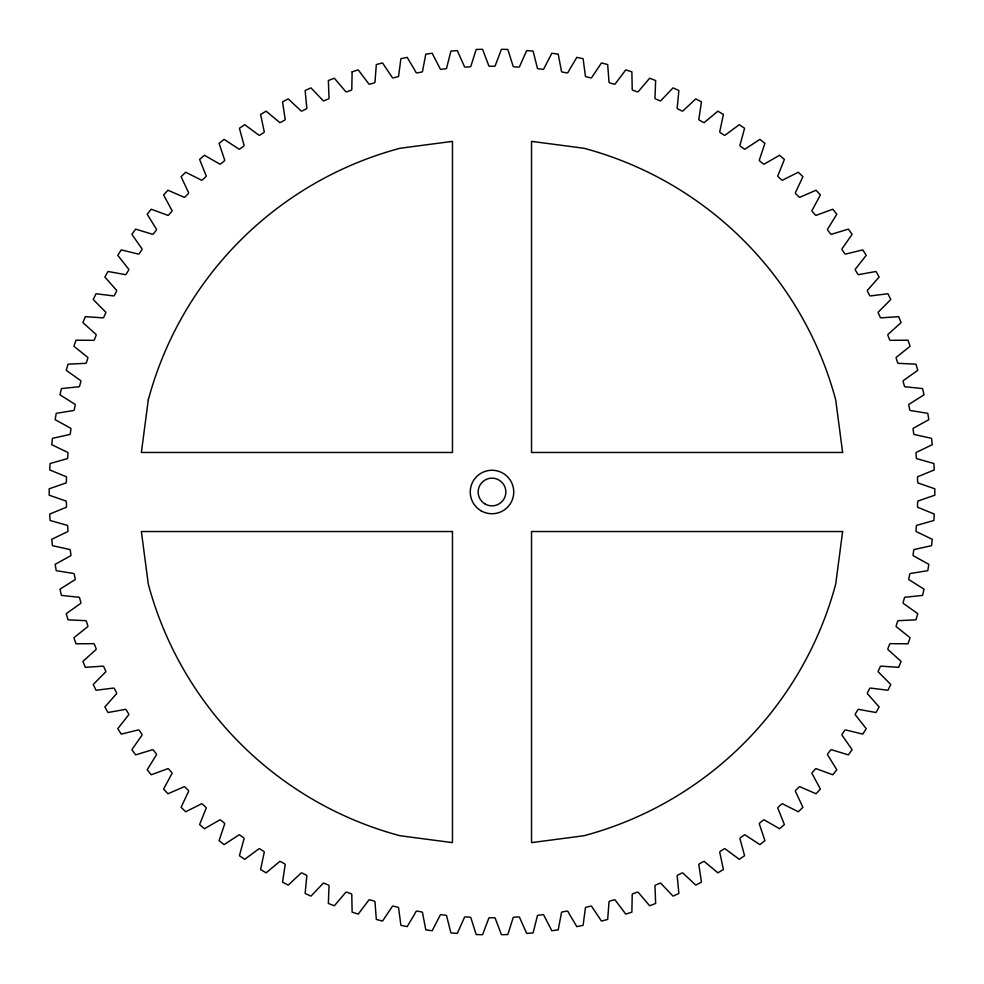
<?xml version="1.0" encoding="UTF-8"?>
<svg xmlns="http://www.w3.org/2000/svg" width="984" height="984" viewBox="0 0 984 984"><rect width="100%" height="100%" fill="white"/><g stroke="black" fill="none" stroke-linecap="round" stroke-linejoin="round"><path stroke-width="1.48" d="M352.124 71.857L351.792 88.683A1.242 1.242 0 0 1 351.042 90.27L346.823 91.77A1.242 1.242 0 0 1 345.236 91.02L334.339 78.203L328.361 80.528L328.988 97.342A1.242 1.242 0 0 1 328.336 98.966L324.216 100.712A1.242 1.242 0 0 1 322.58 100.048L310.969 87.883L305.138 90.54L306.725 107.293A1.242 1.242 0 0 1 306.159 108.953L302.149 110.934A1.242 1.242 0 0 1 300.489 110.356L288.189 98.88L282.531 101.869L285.065 118.498A1.242 1.242 0 0 1 284.597 120.183L280.698 122.385A1.242 1.242 0 0 1 279.013 121.918L266.086 111.155L260.6 114.464L264.081 130.921A1.242 1.242 0 0 1 263.712 132.631L259.948 135.054A1.242 1.242 0 0 1 258.226 134.685L244.708 124.673L239.419 128.289L243.835 144.513A1.242 1.242 0 0 1 243.565 146.247L239.948 148.879A1.242 1.242 0 0 1 238.214 148.609L224.143 139.384L219.063 143.307L224.413 159.248A1.242 1.242 0 0 1 224.229 160.995L220.773 163.836A1.242 1.242 0 0 1 219.026 163.651L204.451 155.251L199.604 159.457L205.853 175.066A1.242 1.242 0 0 1 205.779 176.825L202.47 179.851A1.242 1.242 0 0 1 200.724 179.777L185.693 172.225L181.093 176.69L188.227 191.929A1.242 1.242 0 0 1 188.252 193.676L185.127 196.886A1.242 1.242 0 0 1 183.368 196.911L167.932 190.232L163.602 194.955L171.585 209.752A1.242 1.242 0 0 1 171.708 211.511L168.781 214.893A1.242 1.242 0 0 1 167.034 215.016L151.241 209.223L147.182 214.18L156.001 228.509A1.242 1.242 0 0 1 156.222 230.244L153.492 233.798A1.242 1.242 0 0 1 151.745 234.02L135.644 229.137L131.881 234.315L141.499 248.116A1.242 1.242 0 0 1 141.831 249.85L139.297 253.54A1.242 1.242 0 0 1 137.576 253.86L121.229 249.911L117.76 255.299L128.154 268.521A1.242 1.242 0 0 1 128.572 270.231L126.26 274.069A1.242 1.242 0 0 1 124.562 274.487L108.006 271.473L104.858 277.045L115.989 289.665A1.242 1.242 0 0 1 116.506 291.338L114.415 295.298A1.242 1.242 0 0 1 112.742 295.815L96.051 293.749L93.222 299.505L105.054 311.461A1.242 1.242 0 0 1 105.657 313.109L103.8 317.18A1.242 1.242 0 0 1 102.151 317.795L85.374 316.676L82.877 322.58L95.374 333.847A1.242 1.242 0 0 1 96.075 335.446L94.452 339.628A1.242 1.242 0 0 1 92.853 340.329L76.026 340.181L73.874 346.22L86.986 356.749A1.242 1.242 0 0 1 87.785 358.311L86.407 362.567A1.242 1.242 0 0 1 84.845 363.367L68.044 364.178L66.236 370.328L79.925 380.082A1.242 1.242 0 0 1 80.811 381.608L79.679 385.937A1.242 1.242 0 0 1 78.166 386.823L61.439 388.582L59.987 394.83L74.218 403.797A1.242 1.242 0 0 1 75.19 405.26L74.292 409.651A1.242 1.242 0 0 1 72.828 410.611L56.236 413.341L55.141 419.651L69.864 427.794A1.242 1.242 0 0 1 70.909 429.196L70.27 433.624A1.242 1.242 0 0 1 68.868 434.682L52.447 438.347L51.721 444.707L66.887 451.988A1.242 1.242 0 0 1 68.007 453.341L67.625 457.794A1.242 1.242 0 0 1 66.285 458.925L50.11 463.526L49.741 469.921L65.288 476.33A1.242 1.242 0 0 1 66.494 477.609L66.371 482.086A1.242 1.242 0 0 1 65.092 483.279L49.2 488.802L49.2 495.198L65.092 500.721A1.242 1.242 0 0 1 66.371 501.914L66.494 506.391A1.242 1.242 0 0 1 65.288 507.67L49.741 514.078L50.11 520.474L66.285 525.075A1.242 1.242 0 0 1 67.625 526.206L68.007 530.659A1.242 1.242 0 0 1 66.887 532.012L51.721 539.293L52.447 545.653L68.868 549.318A1.242 1.242 0 0 1 70.27 550.376L70.909 554.804A1.242 1.242 0 0 1 69.864 556.206L55.141 564.349L56.236 570.659L72.828 573.389A1.242 1.242 0 0 1 74.292 574.348L75.19 578.74A1.242 1.242 0 0 1 74.218 580.203L59.987 589.17L61.439 595.418L78.166 597.177A1.242 1.242 0 0 1 79.679 598.063L80.811 602.393A1.242 1.242 0 0 1 79.925 603.918L66.236 613.672L68.044 619.822L84.845 620.633A1.242 1.242 0 0 1 86.407 621.433L87.785 625.689A1.242 1.242 0 0 1 86.986 627.251L73.874 637.78L76.026 643.819L92.853 643.671A1.242 1.242 0 0 1 94.452 644.372L96.075 648.554A1.242 1.242 0 0 1 95.374 650.153L82.877 661.42L85.374 667.324L102.151 666.205A1.242 1.242 0 0 1 103.8 666.82L105.657 670.891A1.242 1.242 0 0 1 105.054 672.539L93.222 684.495L96.051 690.251L112.742 688.185A1.242 1.242 0 0 1 114.415 688.702L116.506 692.662A1.242 1.242 0 0 1 115.989 694.335L104.858 706.955L108.006 712.527L124.562 709.513A1.242 1.242 0 0 1 126.26 709.931L128.572 713.769A1.242 1.242 0 0 1 128.154 715.479L117.76 728.701L121.229 734.089L137.576 730.14A1.242 1.242 0 0 1 139.297 730.46L141.831 734.15A1.242 1.242 0 0 1 141.499 735.884L131.881 749.685L135.644 754.863L151.745 749.98A1.242 1.242 0 0 1 153.492 750.202L156.222 753.756A1.242 1.242 0 0 1 156.001 755.491L147.182 769.82L151.241 774.777L167.034 768.984A1.242 1.242 0 0 1 168.781 769.107L171.708 772.489A1.242 1.242 0 0 1 171.585 774.248L163.602 789.045L167.932 793.768L183.368 787.089A1.242 1.242 0 0 1 185.127 787.114L188.252 790.324A1.242 1.242 0 0 1 188.227 792.071L181.093 807.311L185.693 811.775L200.724 804.223A1.242 1.242 0 0 1 202.47 804.149L205.779 807.175A1.242 1.242 0 0 1 205.853 808.934L199.604 824.543L204.451 828.749L219.026 820.349A1.242 1.242 0 0 1 220.773 820.164L224.229 823.005A1.242 1.242 0 0 1 224.413 824.752L219.063 840.693L224.143 844.616L238.214 835.391A1.242 1.242 0 0 1 239.948 835.121L243.565 837.753A1.242 1.242 0 0 1 243.835 839.487L239.419 855.711L244.708 859.327L258.226 849.315A1.242 1.242 0 0 1 259.948 848.946L263.712 851.369A1.242 1.242 0 0 1 264.081 853.079L260.6 869.536L266.086 872.845L279.013 862.082A1.242 1.242 0 0 1 280.698 861.615L284.597 863.817A1.242 1.242 0 0 1 285.065 865.502L282.531 882.131L288.189 885.12L300.489 873.644A1.242 1.242 0 0 1 302.149 873.066L306.159 875.047A1.242 1.242 0 0 1 306.725 876.707L305.138 893.46L310.969 896.116L322.58 883.952A1.242 1.242 0 0 1 324.216 883.288L328.336 885.034A1.242 1.242 0 0 1 328.988 886.658L328.361 903.472L334.339 905.797L345.236 892.98A1.242 1.242 0 0 1 346.823 892.23L351.042 893.73A1.242 1.242 0 0 1 351.792 895.317L352.124 912.143L358.213 914.124L368.36 900.704A1.242 1.242 0 0 1 369.91 899.868L374.203 901.123A1.242 1.242 0 0 1 375.039 902.672L376.331 919.437L382.53 921.061L391.903 907.1A1.242 1.242 0 0 1 393.391 906.166L397.757 907.186A1.242 1.242 0 0 1 398.68 908.675L400.918 925.341L407.204 926.62L415.765 912.131A1.242 1.242 0 0 1 417.191 911.122L421.607 911.885A1.242 1.242 0 0 1 422.616 913.324L425.814 929.843L432.148 930.753L439.873 915.809A1.242 1.242 0 0 1 441.25 914.714L445.691 915.218A1.242 1.242 0 0 1 446.785 916.596L450.918 932.906L457.302 933.447L464.153 918.084A1.242 1.242 0 0 1 465.457 916.916L469.934 917.174A1.242 1.242 0 0 1 471.102 918.49L476.158 934.529L482.554 934.714L488.519 918.982A1.242 1.242 0 0 1 489.761 917.74L494.239 917.74A1.242 1.242 0 0 1 495.481 918.982L501.446 934.714L507.842 934.529L512.898 918.49A1.242 1.242 0 0 1 514.066 917.174L518.543 916.916A1.242 1.242 0 0 1 519.847 918.084L526.698 933.447L533.082 932.906L537.215 916.596A1.242 1.242 0 0 1 538.309 915.218L542.75 914.714A1.242 1.242 0 0 1 544.127 915.809L551.852 930.753L558.186 929.843L561.384 913.324A1.242 1.242 0 0 1 562.393 911.885L566.809 911.122A1.242 1.242 0 0 1 568.235 912.131L576.796 926.62L583.082 925.341L585.32 908.675A1.242 1.242 0 0 1 586.243 907.186L590.609 906.166A1.242 1.242 0 0 1 592.097 907.1L601.47 921.061L607.669 919.437L608.961 902.672A1.242 1.242 0 0 1 609.797 901.123L614.09 899.868A1.242 1.242 0 0 1 615.64 900.704L625.787 914.124L631.876 912.143L632.208 895.317A1.242 1.242 0 0 1 632.958 893.73L637.177 892.23A1.242 1.242 0 0 1 638.764 892.98L649.661 905.797L655.639 903.472L655.012 886.658A1.242 1.242 0 0 1 655.664 885.034L659.784 883.288A1.242 1.242 0 0 1 661.42 883.952L673.031 896.116L678.862 893.46L677.275 876.707A1.242 1.242 0 0 1 677.841 875.047L681.851 873.066A1.242 1.242 0 0 1 683.511 873.644L695.811 885.12L701.469 882.131L698.935 865.502A1.242 1.242 0 0 1 699.403 863.817L703.302 861.615A1.242 1.242 0 0 1 704.987 862.082L717.914 872.845L723.4 869.536L719.919 853.079A1.242 1.242 0 0 1 720.288 851.369L724.052 848.946A1.242 1.242 0 0 1 725.774 849.315L739.291 859.327L744.581 855.711L740.165 839.487A1.242 1.242 0 0 1 740.435 837.753L744.052 835.121A1.242 1.242 0 0 1 745.786 835.391L759.857 844.616L764.937 840.693L759.586 824.752A1.242 1.242 0 0 1 759.771 823.005L763.227 820.164A1.242 1.242 0 0 1 764.974 820.349L779.549 828.749L784.396 824.543L778.147 808.934A1.242 1.242 0 0 1 778.221 807.175L781.53 804.149A1.242 1.242 0 0 1 783.276 804.223L798.307 811.775L802.907 807.311L795.773 792.071A1.242 1.242 0 0 1 795.749 790.324L798.873 787.114A1.242 1.242 0 0 1 800.632 787.089L816.068 793.768L820.398 789.045L812.415 774.248A1.242 1.242 0 0 1 812.292 772.489L815.219 769.107A1.242 1.242 0 0 1 816.966 768.984L832.759 774.777L836.818 769.82L827.999 755.491A1.242 1.242 0 0 1 827.778 753.756L830.508 750.202A1.242 1.242 0 0 1 832.255 749.98L848.356 754.863L852.119 749.685L842.501 735.884A1.242 1.242 0 0 1 842.169 734.15L844.702 730.46A1.242 1.242 0 0 1 846.424 730.14L862.771 734.089L866.24 728.701L855.846 715.479A1.242 1.242 0 0 1 855.428 713.769L857.74 709.931A1.242 1.242 0 0 1 859.438 709.513L875.994 712.527L879.143 706.955L868.011 694.335A1.242 1.242 0 0 1 867.494 692.662L869.585 688.702A1.242 1.242 0 0 1 871.258 688.185L887.949 690.251L890.778 684.495L878.946 672.539A1.242 1.242 0 0 1 878.343 670.891L880.2 666.82A1.242 1.242 0 0 1 881.849 666.205L898.626 667.324L901.123 661.42L888.626 650.153A1.242 1.242 0 0 1 887.925 648.554L889.548 644.372A1.242 1.242 0 0 1 891.147 643.671L907.974 643.819L910.126 637.78L897.014 627.251A1.242 1.242 0 0 1 896.215 625.689L897.592 621.433A1.242 1.242 0 0 1 899.155 620.633L915.956 619.822L917.764 613.672L904.075 603.918A1.242 1.242 0 0 1 903.189 602.393L904.321 598.063A1.242 1.242 0 0 1 905.834 597.177L922.561 595.418L924.013 589.17L909.782 580.203A1.242 1.242 0 0 1 908.81 578.74L909.708 574.348A1.242 1.242 0 0 1 911.172 573.389L927.764 570.659L928.859 564.349L914.136 556.206A1.242 1.242 0 0 1 913.091 554.804L913.73 550.376A1.242 1.242 0 0 1 915.132 549.318L931.553 545.653L932.279 539.293L917.113 532.012A1.242 1.242 0 0 1 915.993 530.659L916.375 526.206A1.242 1.242 0 0 1 917.715 525.075L933.89 520.474L934.259 514.078L918.712 507.67A1.242 1.242 0 0 1 917.506 506.391L917.629 501.914A1.242 1.242 0 0 1 918.908 500.721L934.8 495.198L934.8 488.802L918.908 483.279A1.242 1.242 0 0 1 917.629 482.086L917.506 477.609A1.242 1.242 0 0 1 918.712 476.33L934.259 469.921L933.89 463.526L917.715 458.925A1.242 1.242 0 0 1 916.375 457.794L915.993 453.341A1.242 1.242 0 0 1 917.113 451.988L932.279 444.707L931.553 438.347L915.132 434.682A1.242 1.242 0 0 1 913.73 433.624L913.091 429.196A1.242 1.242 0 0 1 914.136 427.794L928.859 419.651L927.764 413.341L911.172 410.611A1.242 1.242 0 0 1 909.708 409.651L908.81 405.26A1.242 1.242 0 0 1 909.782 403.797L924.013 394.83L922.561 388.582L905.834 386.823A1.242 1.242 0 0 1 904.321 385.937L903.189 381.608A1.242 1.242 0 0 1 904.075 380.082L917.764 370.328L915.956 364.178L899.155 363.367A1.242 1.242 0 0 1 897.592 362.567L896.215 358.311A1.242 1.242 0 0 1 897.014 356.749L910.126 346.22L907.974 340.181L891.147 340.329A1.242 1.242 0 0 1 889.548 339.628L887.925 335.446A1.242 1.242 0 0 1 888.626 333.847L901.123 322.58L898.626 316.676L881.849 317.795A1.242 1.242 0 0 1 880.2 317.18L878.343 313.109A1.242 1.242 0 0 1 878.946 311.461L890.778 299.505L887.949 293.749L871.258 295.815A1.242 1.242 0 0 1 869.585 295.298L867.494 291.338A1.242 1.242 0 0 1 868.011 289.665L879.143 277.045L875.994 271.473L859.438 274.487A1.242 1.242 0 0 1 857.74 274.069L855.428 270.231A1.242 1.242 0 0 1 855.846 268.521L866.24 255.299L862.771 249.911L846.424 253.86A1.242 1.242 0 0 1 844.702 253.54L842.169 249.85A1.242 1.242 0 0 1 842.501 248.116L852.119 234.315L848.356 229.137L832.255 234.02A1.242 1.242 0 0 1 830.508 233.798L827.778 230.244A1.242 1.242 0 0 1 827.999 228.509L836.818 214.18L832.759 209.223L816.966 215.016A1.242 1.242 0 0 1 815.219 214.893L812.292 211.511A1.242 1.242 0 0 1 812.415 209.752L820.398 194.955L816.068 190.232L800.632 196.911A1.242 1.242 0 0 1 798.873 196.886L795.749 193.676A1.242 1.242 0 0 1 795.773 191.929L802.907 176.69L798.307 172.225L783.276 179.777A1.242 1.242 0 0 1 781.53 179.851L778.221 176.825A1.242 1.242 0 0 1 778.147 175.066L784.396 159.457L779.549 155.251L764.974 163.651A1.242 1.242 0 0 1 763.227 163.836L759.771 160.995A1.242 1.242 0 0 1 759.586 159.248L764.937 143.307L759.857 139.384L745.786 148.609A1.242 1.242 0 0 1 744.052 148.879L740.435 146.247A1.242 1.242 0 0 1 740.165 144.513L744.581 128.289L739.291 124.673L725.774 134.685A1.242 1.242 0 0 1 724.052 135.054L720.288 132.631A1.242 1.242 0 0 1 719.919 130.921L723.4 114.464L717.914 111.155L704.987 121.918A1.242 1.242 0 0 1 703.302 122.385L699.403 120.183A1.242 1.242 0 0 1 698.935 118.498L701.469 101.869L695.811 98.88L683.511 110.356A1.242 1.242 0 0 1 681.851 110.934L677.841 108.953A1.242 1.242 0 0 1 677.275 107.293L678.862 90.54L673.031 87.883L661.42 100.048A1.242 1.242 0 0 1 659.784 100.712L655.664 98.966A1.242 1.242 0 0 1 655.012 97.342L655.639 80.528L649.661 78.203L638.764 91.02A1.242 1.242 0 0 1 637.177 91.77L632.958 90.27A1.242 1.242 0 0 1 632.208 88.683L631.876 71.857L625.787 69.876L615.64 83.296A1.242 1.242 0 0 1 614.09 84.132L609.797 82.877A1.242 1.242 0 0 1 608.961 81.328L607.669 64.563L601.47 62.939L592.097 76.9A1.242 1.242 0 0 1 590.609 77.834L586.243 76.814A1.242 1.242 0 0 1 585.32 75.325L583.082 58.659L576.796 57.38L568.235 71.869A1.242 1.242 0 0 1 566.809 72.877L562.393 72.115A1.242 1.242 0 0 1 561.384 70.676L558.186 54.157L551.852 53.247L544.127 68.191A1.242 1.242 0 0 1 542.75 69.286L538.309 68.782A1.242 1.242 0 0 1 537.215 67.404L533.082 51.094L526.698 50.553L519.847 65.916A1.242 1.242 0 0 1 518.543 67.084L514.066 66.826A1.242 1.242 0 0 1 512.898 65.51L507.842 49.471L501.446 49.286L495.481 65.018A1.242 1.242 0 0 1 494.239 66.26L489.761 66.26A1.242 1.242 0 0 1 488.519 65.018L482.554 49.286L476.158 49.471L471.102 65.51A1.242 1.242 0 0 1 469.934 66.826L465.457 67.084A1.242 1.242 0 0 1 464.153 65.916L457.302 50.553L450.918 51.094L446.785 67.404A1.242 1.242 0 0 1 445.691 68.782L441.25 69.286A1.242 1.242 0 0 1 439.873 68.191L432.148 53.247L425.814 54.157L422.616 70.676A1.242 1.242 0 0 1 421.607 72.115L417.191 72.877A1.242 1.242 0 0 1 415.765 71.869L407.204 57.38L400.918 58.659L398.68 75.325A1.242 1.242 0 0 1 397.757 76.814L393.391 77.834A1.242 1.242 0 0 1 391.903 76.9L382.53 62.939L376.331 64.563L375.039 81.328A1.242 1.242 0 0 1 374.203 82.877L369.91 84.132A1.242 1.242 0 0 1 368.36 83.296L358.213 69.876L352.124 71.857M148.289 399.91L141.376 452.468L452.468 452.468L452.468 141.376L399.91 148.289A355.827 355.827 0 0 0 148.289 399.91M842.624 531.532L835.711 584.09A355.827 355.827 0 0 1 584.09 835.711L531.532 842.624L531.532 531.532L842.624 531.532M842.624 452.468L531.532 452.468L531.532 141.376L584.09 148.289A355.827 355.827 0 0 1 835.711 399.91L842.624 452.468M452.468 531.532L141.376 531.532L148.289 584.09A355.827 355.827 0 0 0 399.91 835.711L452.468 842.624L452.468 531.532M485.075 503.98A13.838 13.838 0 0 0 505.837 492A13.838 13.838 0 0 0 485.075 480.02A13.838 13.838 0 0 0 485.075 503.98M481.127 510.831A21.746 21.746 0 0 0 513.746 492A21.746 21.746 0 0 0 481.127 473.169A21.746 21.746 0 0 0 481.127 510.831"/></g></svg>
